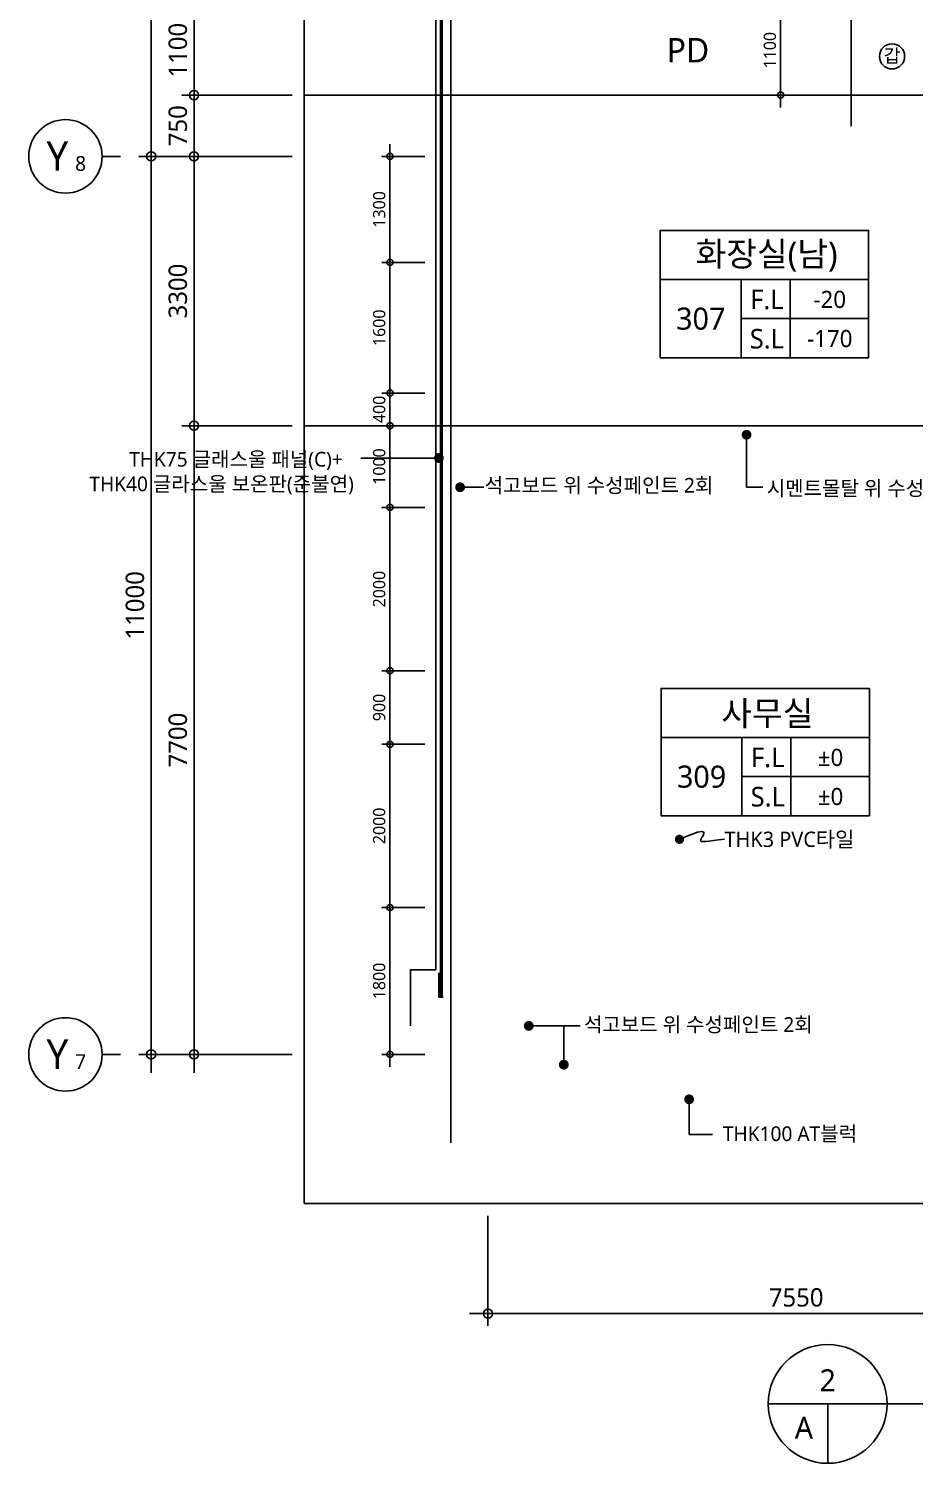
# Model space of a CAD drawing. Header units: millimetres. Extents: x -65167 to 413267, y -17142 to 66587.
# Drawn here: x 89538 to 100385, y 3179 to 20752 of the extents above; entities that cross this region are included whole.
import ezdxf
from ezdxf.enums import TextEntityAlignment as Align

# ---------------------------------------------------------------- set-up
doc = ezdxf.new("R2010")
doc.units = ezdxf.units.MM
doc.header["$LTSCALE"] = 75
doc.header["$MEASUREMENT"] = 0
doc.header["$PDSIZE"] = -10
doc.linetypes.add('CENTER', pattern=[2, 1.25, -0.25, 0.25, -0.25])
doc.layers.get('0').update_dxf_attribs({"linetype": 'CONTINUOUS'})
doc.layers.get('Defpoints').update_dxf_attribs({"color": 171, "linetype": 'CONTINUOUS'})
for name, color, linetype in [('CEN(ST)', 1, 'CENTER'), ('INS', 251, 'BATTING'), ('NDIM', 7, 'CONTINUOUS'), ('SYM', 7, 'CONTINUOUS'), ('SYM(AXIS)', 7, 'CONTINUOUS'), ('TEXT', 3, 'CONTINUOUS'), ('TEXT(AXIS)', 2, 'CONTINUOUS'), ('TEXT(MIN)', 7, 'CONTINUOUS'), ('TEXT(NOTE小)', 1, 'CONTINUOUS'), ('TEXT(노트)', 7, 'CONTINUOUS'), ('TEXT(실명)', 3, 'CONTINUOUS'), ('TEXT-기입', 6, 'CONTINUOUS'), ('TITLE', 7, 'CONTINUOUS')]:
    doc.layers.add(name, color=color, linetype=linetype)
doc.styles.add('CGS', font='cgse', dxfattribs={"bigfont": 'cgs'})
doc.styles.add('나눔바른고딕', font='NanumBarunGothic.ttf')
doc.linetypes.add('BATTING', pattern='A,0.0001,-0.1,[134,ltypeshp.shx,S=0.1,R=0,X=-0.1,Y=0],-0.2,[134,ltypeshp.shx,S=0.1,R=180,X=0.1,Y=0],-0.1', length=0.4001)
doc.dimstyles.new('NDIM 1200', dxfattribs={"dimscale": 75, "dimtxt": 3, "dimasz": 1, "dimexe": 2, "dimexo": 2, "dimgap": 1, "dimtad": 1, "dimdec": 0, "dimdsep": 46, "dimtxsty": 'CGS', "dimblk": 'DOT0', "dimcen": 1, "dimdle": 8, "dimclrd": 256, "dimclre": 256, "dimclrt": 256, "dimadec": 0, "dimazin": 0, "dimtfac": 1, "dimtdec": 0, "dimtix": 1, "dimtmove": 2, "dimatfit": 3, "dimldrblk": 'DOT0', "dimfxl": 1, "dimtolj": 1, "dimtzin": 0, "dimlwd": -1, "dimlwe": -1, "dimarcsym": 0})

# ---------------------------------------------------------------- blocks, each defined once
blk = doc.blocks.new('DOT0')
blk.add_line((-3, 0), (3, 0))
at = {"color": 6}
blk.add_circle((0, 0), 0.75, dxfattribs=at)
blk = doc.blocks.new('*D298')
at = {"layer": 'Defpoints', "color": 0, "ltscale": 0.4, "transparency": 16777216}
for p in [(92913, 35738), (91038, 19188), (92913, 19188)]:
    blk.add_point(p, dxfattribs=at)
at = {"layer": 'NDIM', "ltscale": 0.4, "transparency": 16777216}
for p, q in [((92763, 35738), (90888, 35738)), ((91038, 35663), (91038, 19263)), ((92763, 19188), (90888, 19188))]:
    blk.add_line(p, q, dxfattribs=at)
at = {"layer": 'NDIM', "ltscale": 0.4, "transparency": 16777216, "xscale": 75, "yscale": 75, "zscale": 75}
for p, rotation in [((91038, 35738), 90), ((91038, 19188), 270)]:
    blk.add_blockref('DOT0', p, dxfattribs=dict(at, rotation=rotation))
at = {"layer": 'NDIM', "ltscale": 0.4, "transparency": 16777216, "insert": (90840, 27463), "char_height": 225, "attachment_point": 5, "rotation": 90, "style": '나눔바른고딕'}
blk.add_mtext('\\A1;16550', dxfattribs=at)
blk = doc.blocks.new('A$C2F20087E')
at = {"layer": 'SYM(AXIS)'}
blk.add_line((600, 0), (600, 300), dxfattribs=at)
blk.add_circle((600, 900), 600, dxfattribs=at)
blk = doc.blocks.new('갑종방화문표기')
at = {"layer": 'TEXT(NOTE小)'}
blk.add_circle((0, 0), 150, dxfattribs=at)
at = {"layer": 'TEXT(NOTE小)', "style": '나눔바른고딕'}
blk.add_text('갑', height=160, dxfattribs=at).set_placement((1, 7), align=Align.MIDDLE_CENTER)
blk = doc.blocks.new('A$C51E23882')
at = {"layer": 'TITLE'}
blk.add_lwpolyline([(8500, 0), (0, 0), (0, 5200), (8500, 5200)], close=True, dxfattribs=at)
for points in [[(8500, 3200), (0, 3200)], [(3300, 3200), (3300, 0)], [(5300, 3200), (5300, 0)], [(3300, 1600), (8500, 1600)]]:
    blk.add_lwpolyline(points, dxfattribs=at)
at = {"layer": 'TITLE', "style": '나눔바른고딕'}
for s, p in [('F.L', (4352, 2378)), ('S.L', (4352, 778))]:
    blk.add_text(s, height=800, dxfattribs=at).set_placement(p, align=Align.MIDDLE)
blk = doc.blocks.new('*D756')
at = {"layer": 'Defpoints', "color": 0, "ltscale": 0.4, "transparency": 16777216}
for p in [(98748, 21038), (99273, 21038), (99273, 19938)]:
    blk.add_point(p, dxfattribs=at)
at = {"layer": 'NDIM', "ltscale": 0.4, "transparency": 16777216}
for p, q in [((99173, 21038), (98648, 21038)), ((98748, 19988), (98748, 20988)), ((99173, 19938), (98648, 19938))]:
    blk.add_line(p, q, dxfattribs=at)
at = {"layer": 'NDIM', "ltscale": 0.4, "transparency": 16777216, "xscale": 50, "yscale": 50, "zscale": 50}
for p, rotation in [((98748, 21038), 90), ((98748, 19938), 270)]:
    blk.add_blockref('DOT0', p, dxfattribs=dict(at, rotation=rotation))
at = {"layer": 'NDIM', "ltscale": 0.4, "transparency": 16777216, "insert": (98617, 20488), "char_height": 150, "attachment_point": 5, "rotation": 90, "style": '나눔바른고딕'}
blk.add_mtext('\\A1;1100', dxfattribs=at)
blk = doc.blocks.new('_Dot')
at = {"color": 0, "linetype": 'ByBlock', "lineweight": -2}
blk.add_line((-0.5, 0), (-1, 0), dxfattribs=at)
at = {"color": 0, "linetype": 'ByBlock', "const_width": 0.5}
blk.add_lwpolyline([(-0.25, 0, 1), (0.25, 0, 1)], format="xyb", close=True, dxfattribs=at)
blk = doc.blocks.new('*D778')
at = {"layer": 'Defpoints', "color": 0, "ltscale": 0.4, "transparency": 16777216}
for p in [(91038, 19188), (92913, 19188), (92913, 8188)]:
    blk.add_point(p, dxfattribs=at)
at = {"layer": 'NDIM', "ltscale": 0.4, "transparency": 16777216}
for p, q in [((92763, 19188), (90888, 19188)), ((91038, 8263), (91038, 19113)), ((92763, 8188), (90888, 8188))]:
    blk.add_line(p, q, dxfattribs=at)
at = {"layer": 'NDIM', "ltscale": 0.4, "transparency": 16777216, "xscale": 75, "yscale": 75, "zscale": 75}
for p, rotation in [((91038, 19188), 90), ((91038, 8188), 270)]:
    blk.add_blockref('DOT0', p, dxfattribs=dict(at, rotation=rotation))
at = {"layer": 'NDIM', "ltscale": 0.4, "transparency": 16777216, "insert": (90840, 13688), "char_height": 225, "attachment_point": 5, "rotation": 90, "style": '나눔바른고딕'}
blk.add_mtext('\\A1;11000', dxfattribs=at)
blk = doc.blocks.new('*D779')
at = {"layer": 'Defpoints', "color": 0, "ltscale": 0.4, "transparency": 16777216}
for p in [(91563, 19188), (92913, 19188), (92913, 15888)]:
    blk.add_point(p, dxfattribs=at)
at = {"layer": 'NDIM', "ltscale": 0.4, "transparency": 16777216}
for p, q in [((92763, 19188), (91413, 19188)), ((91563, 15963), (91563, 19113)), ((92763, 15888), (91413, 15888))]:
    blk.add_line(p, q, dxfattribs=at)
at = {"layer": 'NDIM', "ltscale": 0.4, "transparency": 16777216, "xscale": 75, "yscale": 75, "zscale": 75}
for p, rotation in [((91563, 19188), 90), ((91563, 15888), 270)]:
    blk.add_blockref('DOT0', p, dxfattribs=dict(at, rotation=rotation))
at = {"layer": 'NDIM', "ltscale": 0.4, "transparency": 16777216, "insert": (91365, 17538), "char_height": 225, "attachment_point": 5, "rotation": 90, "style": '나눔바른고딕'}
blk.add_mtext('\\A1;3300', dxfattribs=at)
blk = doc.blocks.new('*D780')
at = {"layer": 'Defpoints', "color": 0, "ltscale": 0.4, "transparency": 16777216}
for p in [(92913, 15888), (91563, 8188), (92913, 8188)]:
    blk.add_point(p, dxfattribs=at)
at = {"layer": 'NDIM', "ltscale": 0.4, "transparency": 16777216}
for p, q in [((92763, 15888), (91413, 15888)), ((91563, 15813), (91563, 8263)), ((92763, 8188), (91413, 8188))]:
    blk.add_line(p, q, dxfattribs=at)
at = {"layer": 'NDIM', "ltscale": 0.4, "transparency": 16777216, "xscale": 75, "yscale": 75, "zscale": 75}
for p, rotation in [((91563, 15888), 90), ((91563, 8188), 270)]:
    blk.add_blockref('DOT0', p, dxfattribs=dict(at, rotation=rotation))
at = {"layer": 'NDIM', "ltscale": 0.4, "transparency": 16777216, "insert": (91365, 12038), "char_height": 225, "attachment_point": 5, "rotation": 90, "style": '나눔바른고딕'}
blk.add_mtext('\\A1;7700', dxfattribs=at)
blk = doc.blocks.new('*D865')
at = {"layer": 'Defpoints', "color": 0, "ltscale": 0.4, "transparency": 16777216}
for p in [(95163, 6362), (102713, 6362), (95163, 5012)]:
    blk.add_point(p, dxfattribs=at)
at = {"layer": 'NDIM', "ltscale": 0.4, "transparency": 16777216}
for p, q in [((95163, 6212), (95163, 4862)), ((102713, 6212), (102713, 4862)), ((102638, 5012), (95238, 5012))]:
    blk.add_line(p, q, dxfattribs=at)
at = {"layer": 'NDIM', "ltscale": 0.4, "transparency": 16777216, "xscale": 75, "yscale": 75, "zscale": 75, "rotation": 180}
blk.add_blockref('DOT0', (95163, 5012), dxfattribs=at)
at = {"layer": 'NDIM', "ltscale": 0.4, "transparency": 16777216, "xscale": 75, "yscale": 75, "zscale": 75}
blk.add_blockref('DOT0', (102713, 5012), dxfattribs=at)
at = {"layer": 'NDIM', "ltscale": 0.4, "transparency": 16777216, "insert": (98938, 5210), "char_height": 225, "attachment_point": 5, "style": '나눔바른고딕'}
blk.add_mtext('\\A1;7550', dxfattribs=at)
blk = doc.blocks.new('*D868')
at = {"layer": 'Defpoints', "color": 0, "ltscale": 0.4, "transparency": 16777216}
for p in [(93963, 12887), (94488, 12887), (94488, 11987)]:
    blk.add_point(p, dxfattribs=at)
at = {"layer": 'NDIM', "ltscale": 0.4, "transparency": 16777216}
for p, q in [((94388, 12887), (93863, 12887)), ((93963, 12037), (93963, 12837)), ((94388, 11987), (93863, 11987))]:
    blk.add_line(p, q, dxfattribs=at)
at = {"layer": 'NDIM', "ltscale": 0.4, "transparency": 16777216, "xscale": 50, "yscale": 50, "zscale": 50}
for p, rotation in [((93963, 12887), 90), ((93963, 11987), 270)]:
    blk.add_blockref('DOT0', p, dxfattribs=dict(at, rotation=rotation))
at = {"layer": 'NDIM', "ltscale": 0.4, "transparency": 16777216, "insert": (93831, 12437), "char_height": 150, "attachment_point": 5, "rotation": 90, "style": '나눔바른고딕'}
blk.add_mtext('\\A1;900', dxfattribs=at)
blk = doc.blocks.new('*D869')
at = {"layer": 'Defpoints', "color": 0, "ltscale": 0.4, "transparency": 16777216}
for p in [(94488, 11987), (93963, 9987), (94488, 9987)]:
    blk.add_point(p, dxfattribs=at)
at = {"layer": 'NDIM', "ltscale": 0.4, "transparency": 16777216}
for p, q in [((94388, 11987), (93863, 11987)), ((93963, 11937), (93963, 10037)), ((94388, 9987), (93863, 9987))]:
    blk.add_line(p, q, dxfattribs=at)
at = {"layer": 'NDIM', "ltscale": 0.4, "transparency": 16777216, "xscale": 50, "yscale": 50, "zscale": 50}
for p, rotation in [((93963, 11987), 90), ((93963, 9987), 270)]:
    blk.add_blockref('DOT0', p, dxfattribs=dict(at, rotation=rotation))
at = {"layer": 'NDIM', "ltscale": 0.4, "transparency": 16777216, "insert": (93831, 10987), "char_height": 150, "attachment_point": 5, "rotation": 90, "style": '나눔바른고딕'}
blk.add_mtext('\\A1;2000', dxfattribs=at)
blk = doc.blocks.new('*D870')
at = {"layer": 'Defpoints', "color": 0, "ltscale": 0.4, "transparency": 16777216}
for p in [(93963, 9987), (94488, 9987), (94488, 8187)]:
    blk.add_point(p, dxfattribs=at)
at = {"layer": 'NDIM', "ltscale": 0.4, "transparency": 16777216}
for p, q in [((94388, 9987), (93863, 9987)), ((93963, 8237), (93963, 9937)), ((94388, 8187), (93863, 8187))]:
    blk.add_line(p, q, dxfattribs=at)
at = {"layer": 'NDIM', "ltscale": 0.4, "transparency": 16777216, "xscale": 50, "yscale": 50, "zscale": 50}
for p, rotation in [((93963, 9987), 90), ((93963, 8187), 270)]:
    blk.add_blockref('DOT0', p, dxfattribs=dict(at, rotation=rotation))
at = {"layer": 'NDIM', "ltscale": 0.4, "transparency": 16777216, "insert": (93831, 9087), "char_height": 150, "attachment_point": 5, "rotation": 90, "style": '나눔바른고딕'}
blk.add_mtext('\\A1;1800', dxfattribs=at)
blk = doc.blocks.new('*D871')
at = {"layer": 'Defpoints', "color": 0, "ltscale": 0.4, "transparency": 16777216}
for p in [(94488, 14887), (93963, 12887), (94488, 12887)]:
    blk.add_point(p, dxfattribs=at)
at = {"layer": 'NDIM', "ltscale": 0.4, "transparency": 16777216}
for p, q in [((94388, 14887), (93863, 14887)), ((93963, 14837), (93963, 12937)), ((94388, 12887), (93863, 12887))]:
    blk.add_line(p, q, dxfattribs=at)
at = {"layer": 'NDIM', "ltscale": 0.4, "transparency": 16777216, "xscale": 50, "yscale": 50, "zscale": 50}
for p, rotation in [((93963, 14887), 90), ((93963, 12887), 270)]:
    blk.add_blockref('DOT0', p, dxfattribs=dict(at, rotation=rotation))
at = {"layer": 'NDIM', "ltscale": 0.4, "transparency": 16777216, "insert": (93831, 13887), "char_height": 150, "attachment_point": 5, "rotation": 90, "style": '나눔바른고딕'}
blk.add_mtext('\\A1;2000', dxfattribs=at)
blk = doc.blocks.new('*D872')
at = {"layer": 'Defpoints', "color": 0, "ltscale": 0.4, "transparency": 16777216}
for p in [(93963, 15888), (94488, 15888), (94488, 14887)]:
    blk.add_point(p, dxfattribs=at)
at = {"layer": 'NDIM', "ltscale": 0.4, "transparency": 16777216}
for p, q in [((94388, 15888), (93863, 15888)), ((93963, 14937), (93963, 15838)), ((94388, 14887), (93863, 14887))]:
    blk.add_line(p, q, dxfattribs=at)
at = {"layer": 'NDIM', "ltscale": 0.4, "transparency": 16777216, "xscale": 50, "yscale": 50, "zscale": 50}
for p, rotation in [((93963, 15888), 90), ((93963, 14887), 270)]:
    blk.add_blockref('DOT0', p, dxfattribs=dict(at, rotation=rotation))
at = {"layer": 'NDIM', "ltscale": 0.4, "transparency": 16777216, "insert": (93831, 15388), "char_height": 150, "attachment_point": 5, "rotation": 90, "style": '나눔바른고딕'}
blk.add_mtext('\\A1;1000', dxfattribs=at)
blk = doc.blocks.new('*D873')
at = {"layer": 'Defpoints', "color": 0, "ltscale": 0.4, "transparency": 16777216}
for p in [(93963, 16288), (94488, 16288), (94488, 15887)]:
    blk.add_point(p, dxfattribs=at)
at = {"layer": 'NDIM', "ltscale": 0.4, "transparency": 16777216}
for p, q in [((93963, 16338), (93963, 16388)), ((94388, 16288), (93863, 16288)), ((93963, 15887), (93963, 16288)), ((94388, 15887), (93863, 15887)), ((93963, 15837), (93963, 15787))]:
    blk.add_line(p, q, dxfattribs=at)
at = {"layer": 'NDIM', "ltscale": 0.4, "transparency": 16777216, "xscale": 50, "yscale": 50, "zscale": 50}
for p, rotation in [((93963, 16288), 270), ((93963, 15887), 90)]:
    blk.add_blockref('DOT0', p, dxfattribs=dict(at, rotation=rotation))
at = {"layer": 'NDIM', "ltscale": 0.4, "transparency": 16777216, "insert": (93831, 16088), "char_height": 150, "attachment_point": 5, "rotation": 90, "style": '나눔바른고딕'}
blk.add_mtext('\\A1;400', dxfattribs=at)
blk = doc.blocks.new('*D874')
at = {"layer": 'Defpoints', "color": 0, "ltscale": 0.4, "transparency": 16777216}
for p in [(94488, 17888), (93963, 16288), (94488, 16288)]:
    blk.add_point(p, dxfattribs=at)
at = {"layer": 'NDIM', "ltscale": 0.4, "transparency": 16777216}
for p, q in [((94388, 17888), (93863, 17888)), ((93963, 17838), (93963, 16338)), ((94388, 16288), (93863, 16288))]:
    blk.add_line(p, q, dxfattribs=at)
at = {"layer": 'NDIM', "ltscale": 0.4, "transparency": 16777216, "xscale": 50, "yscale": 50, "zscale": 50}
for p, rotation in [((93963, 17888), 90), ((93963, 16288), 270)]:
    blk.add_blockref('DOT0', p, dxfattribs=dict(at, rotation=rotation))
at = {"layer": 'NDIM', "ltscale": 0.4, "transparency": 16777216, "insert": (93831, 17088), "char_height": 150, "attachment_point": 5, "rotation": 90, "style": '나눔바른고딕'}
blk.add_mtext('\\A1;1600', dxfattribs=at)
blk = doc.blocks.new('*D875')
at = {"layer": 'Defpoints', "color": 0, "ltscale": 0.4, "transparency": 16777216}
for p in [(93963, 19187), (94488, 19187), (94488, 17888)]:
    blk.add_point(p, dxfattribs=at)
at = {"layer": 'NDIM', "ltscale": 0.4, "transparency": 16777216}
for p, q in [((94388, 19187), (93863, 19187)), ((93963, 17938), (93963, 19137)), ((94388, 17888), (93863, 17888))]:
    blk.add_line(p, q, dxfattribs=at)
at = {"layer": 'NDIM', "ltscale": 0.4, "transparency": 16777216, "xscale": 50, "yscale": 50, "zscale": 50}
for p, rotation in [((93963, 19187), 90), ((93963, 17888), 270)]:
    blk.add_blockref('DOT0', p, dxfattribs=dict(at, rotation=rotation))
at = {"layer": 'NDIM', "ltscale": 0.4, "transparency": 16777216, "insert": (93831, 18538), "char_height": 150, "attachment_point": 5, "rotation": 90, "style": '나눔바른고딕'}
blk.add_mtext('\\A1;1300', dxfattribs=at)
blk = doc.blocks.new('*D1347')
at = {"layer": 'Defpoints', "color": 0, "ltscale": 0.4, "transparency": 16777216}
for p in [(91563, 21038), (92913, 21038), (92913, 19938)]:
    blk.add_point(p, dxfattribs=at)
at = {"layer": 'NDIM', "ltscale": 0.4, "transparency": 16777216}
for p, q in [((92763, 21038), (91413, 21038)), ((91563, 20013), (91563, 20963)), ((92763, 19938), (91413, 19938))]:
    blk.add_line(p, q, dxfattribs=at)
at = {"layer": 'NDIM', "ltscale": 0.4, "transparency": 16777216, "xscale": 75, "yscale": 75, "zscale": 75}
for p, rotation in [((91563, 21038), 90), ((91563, 19938), 270)]:
    blk.add_blockref('DOT0', p, dxfattribs=dict(at, rotation=rotation))
at = {"layer": 'NDIM', "ltscale": 0.4, "transparency": 16777216, "insert": (91365, 20488), "char_height": 225, "attachment_point": 5, "rotation": 90, "style": '나눔바른고딕'}
blk.add_mtext('\\A1;1100', dxfattribs=at)
blk = doc.blocks.new('*D1348')
at = {"layer": 'Defpoints', "color": 0, "ltscale": 0.4, "transparency": 16777216}
for p in [(91563, 19938), (92913, 19938), (92913, 19188)]:
    blk.add_point(p, dxfattribs=at)
at = {"layer": 'NDIM', "ltscale": 0.4, "transparency": 16777216}
for p, q in [((92763, 19938), (91413, 19938)), ((91563, 19263), (91563, 19863)), ((92763, 19188), (91413, 19188))]:
    blk.add_line(p, q, dxfattribs=at)
at = {"layer": 'NDIM', "ltscale": 0.4, "transparency": 16777216, "xscale": 75, "yscale": 75, "zscale": 75}
for p, rotation in [((91563, 19938), 90), ((91563, 19188), 270)]:
    blk.add_blockref('DOT0', p, dxfattribs=dict(at, rotation=rotation))
at = {"layer": 'NDIM', "ltscale": 0.4, "transparency": 16777216, "insert": (91365, 19563), "char_height": 225, "attachment_point": 5, "rotation": 90, "style": '나눔바른고딕'}
blk.add_mtext('\\A1;750', dxfattribs=at)

msp = doc.modelspace()

# ---------------------------------------------------------------- linework, layer by layer
at = {"ltscale": 10000}
for p, q in [((93604.3, 15492.9), (94562.5, 15492.9)), ((95110.5, 15134.5), (94821.9, 15134.5)), ((96292.1, 8537.3), (95662.5, 8537.3))]:
    msp.add_line(p, q, dxfattribs=at)
at = {"layer": 'CEN(ST)', "ltscale": 10000}
for p, q in [((94707.5, 26272), (94707.5, 7105.6)), ((99612.5, 19557.4), (99612.5, 26155.1)), ((92912.5, 19937.5), (102963.1, 19937.5)), ((92912.5, 15887.5), (102963.1, 15887.5))]:
    msp.add_line(p, q, dxfattribs=at)
at = {"layer": 'Defpoints', "ltscale": 10000}
msp.add_lwpolyline([(113112.5, 6362.5), (92912.5, 6362.5), (92912.5, 37837.5), (113112.5, 37837.5)], close=True, dxfattribs=at)
at = {"layer": 'INS', "ltscale": 0.65}
msp.add_line((94582.5, 25917.5), (94582.5, 8887.5), dxfattribs=at)
at = {"layer": 'INS', "linetype": 'Continuous', "ltscale": 1.2}
for p, q in [((94602.5, 25897.5), (94602.5, 8887.5)), ((94562.5, 9187.5), (94562.5, 8887.5)), ((94612.5, 8887.5), (94562.5, 8887.5))]:
    msp.add_line(p, q, dxfattribs=at)
at = {"layer": 'INS', "ltscale": 1.2}
msp.add_lwpolyline([(96650, 26612.5), (96650, 25975), (94525, 25975), (94525, 9225), (94212.5, 9225), (94212.5, 8537.5)], dxfattribs=at)
at = {"layer": 'NDIM', "ltscale": 0.4}
msp.add_lwpolyline([(97508.8, 10822.4), (97642.7, 10878.2), (97731.4, 10908.3), (97783.1, 10917.6), (97805.9, 10910.8), (97807.8, 10892.9), (97797.1, 10868.6), (97781.7, 10842.9), (97769.8, 10820.5), (97768.2, 10805.4), (97777.9, 10797.2), (97798.7, 10794.6), (97830.4, 10796.5), (97872.6, 10801.5), (97925.1, 10808.3), (97987.7, 10815.7), (98060, 10822.4)], dxfattribs=at)
at = {"layer": 'NDIM', "ltscale": 0.4, "const_width": 56.2}
msp.add_lwpolyline([(97508.8, 10850.5, -1), (97508.8, 10794.2, -1)], format="xyb", close=True, dxfattribs=at)
at = {"layer": 'SYM'}
for p, q in [((98596.9, 3906.3), (108725.7, 3906.3)), ((99324.2, 3906.3), (99324.2, 3179.1))]:
    msp.add_line(p, q, dxfattribs=at)
msp.add_circle((99324.2, 3906.3), 727.3, dxfattribs=at)

# ---------------------------------------------------------------- block references
for name, p, xscale, yscale, zscale in [('갑종방화문표기', (100112.5, 20412.5), 1.030731055544951, 1.030731055544951, 1.030731055544951), ('A$C51E23882', (97274.2, 16720.3), 0.3, 0.3, 0.3), ('A$C51E23882', (97284.4, 11110.3), 0.3, 0.3, 0.3)]:
    msp.add_blockref(name, p, dxfattribs=dict(xscale=xscale, yscale=yscale, zscale=zscale))
at = {"xscale": 0.75, "yscale": 0.75, "zscale": 0.75, "rotation": 89.99999999999932}
for p in [(90662.5, 18737.5), (90662.5, 7737.5)]:
    msp.add_blockref('A$C2F20087E', p, dxfattribs=at)
at = {"layer": 'NDIM', "ltscale": 10000, "yscale": 120, "zscale": 120}
for p, xscale in [((94562.5, 15492.9), 120), ((94821.9, 15134.5), -120), ((95662.5, 8537.3), -120)]:
    msp.add_blockref('_Dot', p, dxfattribs=dict(at, xscale=xscale))

# ---------------------------------------------------------------- texts
at = {"layer": 'TEXT', "style": '나눔바른고딕'}
for s, p in [('2', (99324.2, 4197.2)), ('A', (99033.3, 3615.4))]:
    msp.add_text(s, height=270, dxfattribs=at).set_placement(p, align=Align.MIDDLE)
at = {"layer": 'TEXT(AXIS)', "style": '나눔바른고딕'}
for s, height, p in [('Y', 360, (89888.8, 19190.5)), ('8', 180, (90173.2, 19100.5)), ('Y', 360, (89888.8, 8190.5)), ('7', 180, (90173.2, 8100.5))]:
    msp.add_text(s, height=height, dxfattribs=at).set_placement(p, align=Align.MIDDLE)
at = {"layer": 'TEXT(MIN)', "style": '나눔바른고딕'}
msp.add_text('PD', height=300, dxfattribs=at).set_placement((97612.5, 20487.5), align=Align.MIDDLE_CENTER)
for s, p in [('THK75 글래스울 패널(C)+', (90767.3, 15477.7)), ('THK40 글라스울 보온판(준불연)', (90280.7, 15175.8))]:
    msp.add_text(s, height=180, dxfattribs=at).set_placement(p, align=Align.MIDDLE_LEFT)
for s, p in [('석고보드 위 수성페인트 2회', (97923.5, 15158.5)), ('시멘트몰탈 위 수성페인트 2회', (101604.9, 15122)), ('석고보드 위 수성페인트 2회', (99140.2, 8553.6)), ('THK100 AT블럭', (99685.1, 7216.3))]:
    msp.add_text(s, height=180, dxfattribs=at).set_placement(p, align=Align.MIDDLE_RIGHT)
at = {"layer": 'TEXT(노트)', "style": '나눔바른고딕'}
msp.add_text('THK3 PVC타일', height=187.5, dxfattribs=at).set_placement((98060, 10822.4), align=Align.MIDDLE_LEFT)
at = {"layer": 'TEXT(실명)', "style": '나눔바른고딕'}
for s, p in [('화장실(남)', (98575.5, 17978.6)), ('사무실', (98585.7, 12368.5))]:
    msp.add_text(s, height=300, dxfattribs=at).set_placement(p, align=Align.MIDDLE)
at = {"layer": 'TEXT-기입', "style": '나눔바른고딕'}
for s, height, p in [('-20', 210, (99348.8, 17435.8)), ('307', 270, (97769.2, 17200.3)), ('-170', 210, (99349, 16956.7)), ('±0', 210, (99359, 11825.7)), ('309', 270, (97779.4, 11590.3)), ('±0', 210, (99359.2, 11346.6))]:
    msp.add_text(s, height=height, dxfattribs=at).set_placement(p, align=Align.MIDDLE)

# ---------------------------------------------------------------- dimensions: what is measured, and where the dimension line sits
at = {"layer": 'NDIM', "ltscale": 0.4}
for base, p1, p2, angle, override, picture, middle in [((91037.5, 19187.5), (92912.5, 35737.5), (92912.5, 19187.5), 270, {"dimtxsty": '나눔바른고딕'}, '*D298', (90840.2, 27462.5)), ((91562.5, 21037.5), (92912.5, 19937.5), (92912.5, 21037.5), 90, {"dimtxsty": '나눔바른고딕'}, '*D1347', (91365.3, 20487.5)), ((98748.3, 21037.5), (99273.3, 19937.5), (99273.3, 21037.5), 270, {"dimscale": 50, "dimtxsty": '나눔바른고딕'}, '*D756', (98616.8, 20487.5)), ((91562.5, 19937.5), (92912.5, 19187.5), (92912.5, 19937.5), 90, {"dimtxsty": '나눔바른고딕'}, '*D1348', (91365.3, 19562.5)), ((91037.5, 19187.5), (92912.5, 8187.5), (92912.5, 19187.5), 90, {"dimtxsty": '나눔바른고딕'}, '*D778', (90840.3, 13687.5)), ((91562.5, 19187.5), (92912.5, 15887.5), (92912.5, 19187.5), 90, {"dimtxsty": '나눔바른고딕'}, '*D779', (91365.2, 17537.5)), ((93962.5, 19187.5), (94487.5, 17887.5), (94487.5, 19187.5), 270, {"dimscale": 50, "dimtxsty": '나눔바른고딕'}, '*D875', (93830.9, 18537.5)), ((93962.5, 16287.5), (94487.5, 17887.5), (94487.5, 16287.5), 90, {"dimscale": 50, "dimtxsty": '나눔바른고딕'}, '*D874', (93830.9, 17087.5)), ((93962.5, 16287.5), (94487.5, 15887.5), (94487.5, 16287.5), 270, {"dimscale": 50, "dimtxsty": '나눔바른고딕'}, '*D873', (93831.1, 16087.5)), ((91562.5, 8187.5), (92912.5, 15887.5), (92912.5, 8187.5), 270, {"dimtxsty": '나눔바른고딕'}, '*D780', (91365.3, 12037.5)), ((93962.5, 15887.5), (94487.5, 14887.5), (94487.5, 15887.5), 270, {"dimscale": 50, "dimtxsty": '나눔바른고딕'}, '*D872', (93831.1, 15387.5)), ((93962.5, 12887.5), (94487.5, 14887.5), (94487.5, 12887.5), 90, {"dimscale": 50, "dimtxsty": '나눔바른고딕'}, '*D871', (93831.1, 13887.5)), ((93962.5, 12887.5), (94487.5, 11987.5), (94487.5, 12887.5), 270, {"dimscale": 50, "dimtxsty": '나눔바른고딕'}, '*D868', (93830.9, 12437.5)), ((93962.5, 9987.5), (94487.5, 11987.5), (94487.5, 9987.5), 90, {"dimscale": 50, "dimtxsty": '나눔바른고딕'}, '*D869', (93831.1, 10987.5)), ((93962.5, 9987.5), (94487.5, 8187.5), (94487.5, 9987.5), 270, {"dimscale": 50, "dimtxsty": '나눔바른고딕'}, '*D870', (93831.1, 9087.5)), ((95162.5, 5012.5), (102712.5, 6362.5), (95162.5, 6362.5), 180, {"dimtxsty": '나눔바른고딕'}, '*D865', (98937.5, 5209.7))]:
    dim = msp.add_linear_dim(base=base, p1=p1, p2=p2, angle=angle, dimstyle='NDIM 1200', override=override, dxfattribs=at)
    dim.commit()
    dim.dimension.update_dxf_attribs({"geometry": picture, "text_midpoint": middle})

# ---------------------------------------------------------------- leaders
at = {"layer": 'NDIM', "ltscale": 10000}
for points in [[(98330.6, 15777.8), (98330.6, 15134.5), (98530.6, 15134.5)], [(96092.1, 8061.8), (96092.1, 8537.3), (96292.1, 8537.3)], [(97627.4, 7637.5), (97627.4, 7204.9), (97914.2, 7204.9)]]:
    msp.add_leader(points, dimstyle='NDIM 1200', override={"dimscale": 120, "dimasz": 1, "dimgap": 1, "dimtad": 0, "dimldrblk": 'Dot'}, dxfattribs=at)

doc.saveas('drawing.dxf')
